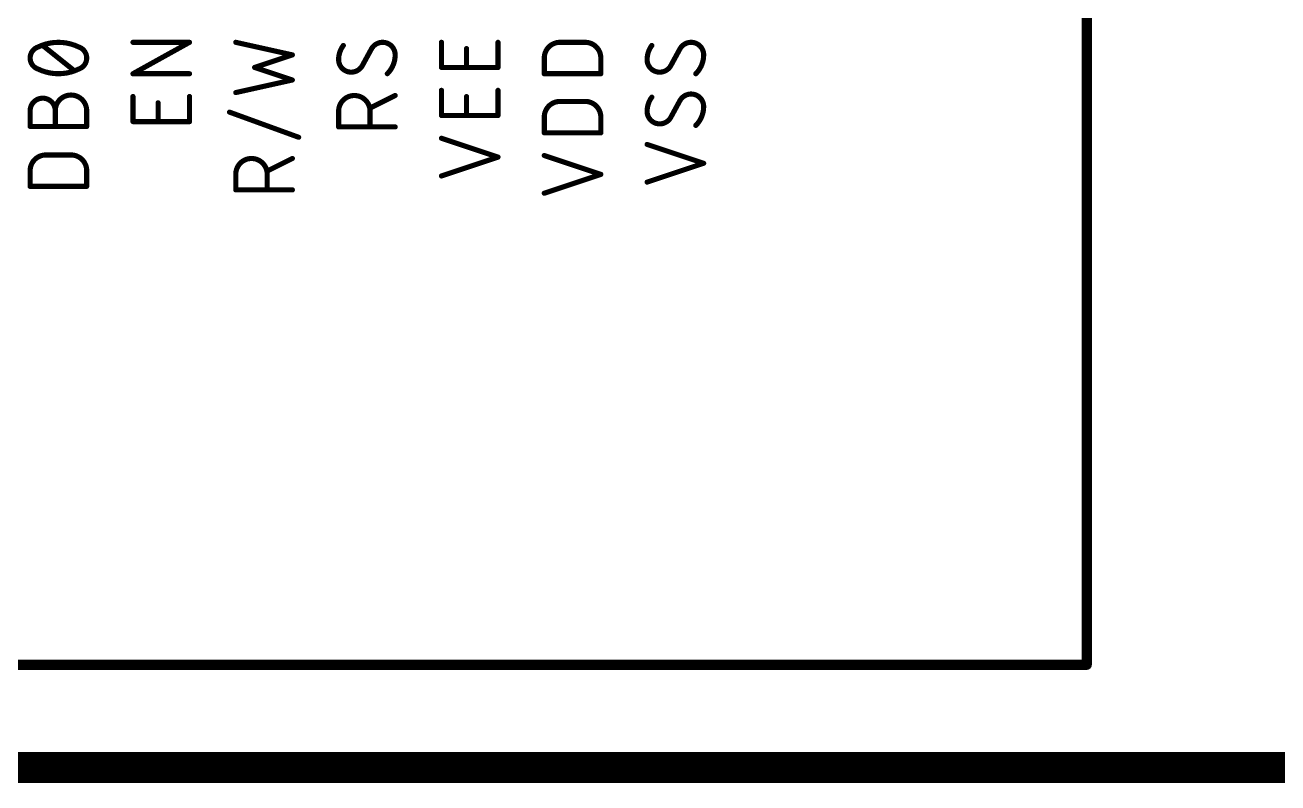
# Model space of a CAD drawing. Extents: x -56 to 205, y -3 to 177.
# Drawn here: x 143.96 to 174.9, y 68.2 to 86.93 of the extents above; entities that cross this region are included whole.
import ezdxf

# ---------------------------------------------------------------- set-up
doc = ezdxf.new("R2010")
doc.units = 0
for name, color, linetype in [('90', 214, 'CONTINUOUS'), ('94', 14, 'CONTINUOUS'), ('95', 250, 'CONTINUOUS')]:
    doc.layers.add(name, color=color, linetype=linetype)

msp = doc.modelspace()

# ---------------------------------------------------------------- linework, layer by layer
at = {"layer": '90', "const_width": 0.762}
msp.add_lwpolyline([(111.76, 68.58), (187.96, 68.58)], dxfattribs=at)
at = {"layer": '94', "const_width": 0.254}
for points in [[(170.18, 88.9), (170.18, 71.12)], [(170.18, 71.12), (111.76, 71.12)]]:
    msp.add_lwpolyline(points, dxfattribs=at)
at = {"layer": '94', "const_width": 0.127}
for points in [[(170.1165, 71.12, 1), (170.2435, 71.12)], [(170.18, 71.0565, 1), (170.18, 71.1835)]]:
    msp.add_lwpolyline(points, format="xyb", dxfattribs=at)
at = {"layer": '95'}
for points, const_width in [([(144.2755, 86.3833, 0.3205), (144.0815, 86.1116)], 0.127), ([(144.78, 86.4997, 0.1139), (144.2755, 86.3833)], 0.127), ([(144.2616, 86.4118, 1), (144.2894, 86.3547)], 0.0635), ([(144.2858, 86.3532, 1), (144.2652, 86.4133)], 0.0635), ([(144.4118, 86.4469, 1), (144.3721, 86.3973)], 0.0635), ([(145.2845, 86.3833, 0.1139), (144.78, 86.4997)], 0.127), ([(144.78, 86.5315, 1), (144.78, 86.468)], 0.0635), ([(144.78, 86.468, 1), (144.78, 86.5314)], 0.0635), ([(145.4785, 86.1116, 0.3205), (145.2845, 86.3833)], 0.127), ([(145.2948, 86.4133, 1), (145.2742, 86.3533)], 0.0635), ([(145.2706, 86.3547, 1), (145.2984, 86.4118)], 0.0635), ([(146.6215, 86.5315, 1), (146.6215, 86.468)], 0.0635), ([(148.0339, 86.4719, 1), (148.0031, 86.5275)], 0.0635), ([(148.0185, 86.468, 1), (148.0185, 86.5315)], 0.0635), ([(149.1684, 86.5307, 1), (149.1546, 86.4687)], 0.0635), ([(151.8179, 86.4221, 0.1623), (151.7015, 86.0728)], 0.127), ([(151.8433, 86.403, 1), (151.7925, 86.4411)], 0.0635), ([(152.7881, 86.4997, 0.2656), (152.5164, 86.3445)], 0.127), ([(152.4891, 86.3606, 1), (152.5438, 86.3284)], 0.0635), ([(152.5443, 86.3293, 1), (152.4885, 86.3597)], 0.0635), ([(153.0985, 86.1893, 0.4142), (152.7881, 86.4997)], 0.127), ([(152.7881, 86.5315, 1), (152.7881, 86.468)], 0.0635), ([(152.7881, 86.468, 1), (152.7881, 86.5314)], 0.0635), ([(154.2732, 86.4997, 1), (154.2098, 86.4997)], 0.0635), ([(154.8941, 86.3445, 1), (154.8306, 86.3445)], 0.0635), ([(155.6702, 86.4997, 1), (155.6068, 86.4997)], 0.0635), ([(157.1696, 86.4997, 0.4142), (156.7815, 86.1116)], 0.127), ([(157.1696, 86.5315, 1), (157.1696, 86.468)], 0.0635), ([(157.1696, 86.468, 1), (157.1696, 86.5315)], 0.0635), ([(158.1785, 86.1116, 0.4142), (157.7904, 86.4997)], 0.127), ([(157.7904, 86.5315, 1), (157.7904, 86.468)], 0.0635), ([(157.7904, 86.468, 1), (157.7904, 86.5315)], 0.0635), ([(159.4379, 86.4221, 0.1623), (159.3215, 86.0728)], 0.127), ([(159.4633, 86.403, 1), (159.4125, 86.4411)], 0.0635), ([(160.4081, 86.4997, 0.2656), (160.1364, 86.3445)], 0.127), ([(160.1091, 86.3606, 1), (160.1638, 86.3284)], 0.0635), ([(160.1643, 86.3293, 1), (160.1085, 86.3597)], 0.0635), ([(160.7185, 86.1893, 0.4142), (160.4081, 86.4997)], 0.127), ([(160.4081, 86.5315, 1), (160.4081, 86.468)], 0.0635), ([(160.4081, 86.468, 1), (160.4081, 86.5314)], 0.0635), ([(144.0815, 86.1116, 0.3205), (144.2755, 85.84)], 0.127), ([(144.1132, 86.1116, 1), (144.0498, 86.1116)], 0.0635), ([(144.0498, 86.1116, 1), (144.1132, 86.1116)], 0.0635), ([(145.2845, 85.84, 0.3205), (145.4785, 86.1116)], 0.127), ([(145.5102, 86.1116, 1), (145.4468, 86.1116)], 0.0635), ([(145.4468, 86.1116, 1), (145.5102, 86.1116)], 0.0635), ([(150.5685, 86.1591, 1), (150.5485, 86.2194)], 0.0635), ([(150.5516, 86.1583, 1), (150.5654, 86.2203)], 0.0635), ([(151.7015, 86.0728, 0.4142), (152.0119, 85.7624)], 0.127), ([(151.7332, 86.0728, 1), (151.6698, 86.0728)], 0.0635), ([(151.6698, 86.0728, 1), (151.7332, 86.0728)], 0.0635), ([(152.9045, 85.7236, 0.2), (153.0985, 86.1893)], 0.127), ([(153.1302, 86.1893, 1), (153.0668, 86.1893)], 0.0635), ([(153.0668, 86.1893, 1), (153.1302, 86.1893)], 0.0635), ([(156.8132, 86.1116, 1), (156.7498, 86.1116)], 0.0635), ([(156.7498, 86.1116, 1), (156.8132, 86.1116)], 0.0635), ([(158.1468, 86.1116, 1), (158.2102, 86.1116)], 0.0635), ([(158.2103, 86.1116, 1), (158.1468, 86.1116)], 0.0635), ([(159.3215, 86.0728, 0.4142), (159.6319, 85.7624)], 0.127), ([(159.3533, 86.0728, 1), (159.2898, 86.0728)], 0.0635), ([(159.2898, 86.0728, 1), (159.3533, 86.0728)], 0.0635), ([(160.5245, 85.7236, 0.2), (160.7185, 86.1893)], 0.127), ([(160.7502, 86.1893, 1), (160.6868, 86.1893)], 0.0635), ([(160.6868, 86.1893, 1), (160.7502, 86.1893)], 0.0635), ([(144.2755, 85.84, 0.1139), (144.78, 85.7236)], 0.127), ([(144.2894, 85.8685, 1), (144.2616, 85.8115)], 0.0635), ([(144.2652, 85.81, 1), (144.2858, 85.87)], 0.0635), ([(144.78, 85.7236, 0.1139), (145.2845, 85.84)], 0.127), ([(144.78, 85.7553, 1), (144.78, 85.6918)], 0.0635), ([(144.78, 85.6918, 1), (144.78, 85.7553)], 0.0635), ([(145.1482, 85.7764, 1), (145.1879, 85.826)], 0.0635), ([(145.2742, 85.87, 1), (145.2948, 85.81)], 0.0635), ([(145.2984, 85.8115, 1), (145.2706, 85.8685)], 0.0635), ([(146.6215, 85.7553, 1), (146.6215, 85.6918)], 0.0635), ([(146.6061, 85.7513, 1), (146.6369, 85.6958)], 0.0635), ([(148.0185, 85.6918, 1), (148.0185, 85.7553)], 0.0635), ([(149.6372, 85.9089, 1), (149.6171, 85.8487)], 0.0635), ([(149.6171, 85.9089, 1), (149.6372, 85.8487)], 0.0635), ([(152.0119, 85.7624, 0.2656), (152.2836, 85.9176)], 0.127), ([(152.0119, 85.7941, 1), (152.0119, 85.7306)], 0.0635), ([(152.0119, 85.7306, 1), (152.0119, 85.7941)], 0.0635), ([(152.2557, 85.9328, 1), (152.3115, 85.9024)], 0.0635), ([(152.3109, 85.9015, 1), (152.2562, 85.9337)], 0.0635), ([(152.8821, 85.7461, 1), (152.9268, 85.701)], 0.0635), ([(154.2415, 85.9106, 1), (154.2415, 85.8471)], 0.0635), ([(154.2098, 85.8788, 1), (154.2732, 85.8788)], 0.0635), ([(154.8306, 85.8788, 1), (154.8941, 85.8788)], 0.0635), ([(155.6068, 85.8788, 1), (155.6702, 85.8788)], 0.0635), ([(155.6385, 85.8471, 1), (155.6385, 85.9106)], 0.0635), ([(156.7815, 85.7553, 1), (156.7815, 85.6918)], 0.0635), ([(156.7498, 85.7236, 1), (156.8132, 85.7236)], 0.0635), ([(158.1468, 85.7236, 1), (158.2103, 85.7236)], 0.0635), ([(158.1785, 85.6918, 1), (158.1785, 85.7553)], 0.0635), ([(159.6319, 85.7624, 0.2656), (159.9036, 85.9176)], 0.127), ([(159.6319, 85.7941, 1), (159.6319, 85.7306)], 0.0635), ([(159.6319, 85.7306, 1), (159.6319, 85.7941)], 0.0635), ([(159.8757, 85.9328, 1), (159.9315, 85.9024)], 0.0635), ([(159.9309, 85.9015, 1), (159.8762, 85.9337)], 0.0635), ([(160.5021, 85.7461, 1), (160.5468, 85.701)], 0.0635), ([(150.5485, 85.5382, 1), (150.5685, 85.5985)], 0.0635), ([(150.5654, 85.5374, 1), (150.5516, 85.5994)], 0.0635), ([(144.7024, 84.8089, 1), (144.0815, 84.8089)], 0.127), ([(145.4785, 84.8089, 1), (144.7024, 84.8089)], 0.127), ([(146.6532, 85.1609, 1), (146.5898, 85.1609)], 0.0635), ([(148.0503, 85.1609, 1), (147.9868, 85.1609)], 0.0635), ([(149.1546, 85.2889, 1), (149.1684, 85.2269)], 0.0635), ([(152.4776, 84.7973, 1), (151.7015, 84.7973)], 0.127), ([(153.1127, 85.157, 1), (153.0843, 85.2138)], 0.0635), ([(154.2732, 85.3134, 1), (154.2098, 85.3134)], 0.0635), ([(154.8941, 85.1581, 1), (154.8306, 85.1581)], 0.0635), ([(155.6702, 85.3134, 1), (155.6068, 85.3134)], 0.0635), ([(159.4379, 85.1445, 0.1623), (159.3215, 84.7952)], 0.127), ([(159.4633, 85.1254, 1), (159.4125, 85.1635)], 0.0635), ([(160.4081, 85.2221, 0.2656), (160.1364, 85.0669)], 0.127), ([(160.1091, 85.083, 1), (160.1638, 85.0508)], 0.0635), ([(160.1643, 85.0517, 1), (160.1085, 85.0821)], 0.0635), ([(160.4081, 85.2539, 1), (160.4081, 85.1904)], 0.0635), ([(160.7185, 84.9117, 0.4142), (160.4081, 85.2221)], 0.127), ([(160.4081, 85.1904, 1), (160.4081, 85.2539)], 0.0635), ([(144.1132, 84.8089, 1), (144.0498, 84.8089)], 0.0635), ([(144.0498, 84.8089, 1), (144.1132, 84.8089)], 0.0635), ([(144.7341, 84.8089, 1), (144.6706, 84.8089)], 0.0635), ([(144.6706, 84.8089, 1), (144.7341, 84.8089)], 0.0635), ([(144.6706, 84.8089, 1), (144.7341, 84.8089)], 0.0635), ([(145.4467, 84.8089, 1), (145.5102, 84.8089)], 0.0635), ([(145.5102, 84.8089, 1), (145.4468, 84.8089)], 0.0635), ([(147.2741, 85.0057, 1), (147.2106, 85.0057)], 0.0635), ([(149.0171, 84.8046, 1), (148.9954, 84.7449)], 0.0635), ([(151.7332, 84.7973, 1), (151.6698, 84.7973)], 0.0635), ([(151.6698, 84.7973, 1), (151.7332, 84.7973)], 0.0635), ([(152.4634, 84.9033, 1), (152.4918, 84.8465)], 0.0635), ([(152.5094, 84.7973, 1), (152.4459, 84.7973)], 0.0635), ([(152.4459, 84.7973, 1), (152.5094, 84.7973)], 0.0635), ([(157.1696, 85.0396, 0.4142), (156.7815, 84.6515)], 0.127), ([(157.1696, 85.0713, 1), (157.1696, 85.0078)], 0.0635), ([(157.1696, 85.0078, 1), (157.1696, 85.0713)], 0.0635), ([(158.1785, 84.6515, 0.4142), (157.7904, 85.0396)], 0.127), ([(157.7904, 85.0713, 1), (157.7904, 85.0078)], 0.0635), ([(157.7904, 85.0078, 1), (157.7904, 85.0713)], 0.0635), ([(159.3215, 84.7952, 0.4142), (159.6319, 84.4848)], 0.127), ([(159.3533, 84.7952, 1), (159.2898, 84.7952)], 0.0635), ([(159.2898, 84.7952, 1), (159.3533, 84.7952)], 0.0635), ([(160.5245, 84.446, 0.2), (160.7185, 84.9117)], 0.127), ([(160.7502, 84.9117, 1), (160.6868, 84.9117)], 0.0635), ([(160.6868, 84.9117, 1), (160.7502, 84.9117)], 0.0635), ([(146.6215, 84.5717, 1), (146.6215, 84.5082)], 0.0635), ([(146.5898, 84.54, 1), (146.6532, 84.54)], 0.0635), ([(147.2106, 84.54, 1), (147.2741, 84.54)], 0.0635), ([(147.9868, 84.54, 1), (148.0503, 84.54)], 0.0635), ([(148.0185, 84.5082, 1), (148.0185, 84.5717)], 0.0635), ([(154.2415, 84.7242, 1), (154.2415, 84.6607)], 0.0635), ([(154.2098, 84.6925, 1), (154.2732, 84.6925)], 0.0635), ([(154.8306, 84.6925, 1), (154.8941, 84.6925)], 0.0635), ([(155.6068, 84.6925, 1), (155.6702, 84.6925)], 0.0635), ([(155.6385, 84.6607, 1), (155.6385, 84.7242)], 0.0635), ([(156.8132, 84.6515, 1), (156.7498, 84.6515)], 0.0635), ([(156.7498, 84.6515, 1), (156.8132, 84.6515)], 0.0635), ([(158.1468, 84.6515, 1), (158.2102, 84.6515)], 0.0635), ([(158.2103, 84.6515, 1), (158.1468, 84.6515)], 0.0635), ([(159.6319, 84.4848, 0.2656), (159.9036, 84.64)], 0.127), ([(159.6319, 84.5165, 1), (159.6319, 84.453)], 0.0635), ([(159.6319, 84.453, 1), (159.6319, 84.5165)], 0.0635), ([(159.8757, 84.6552, 1), (159.9315, 84.6248)], 0.0635), ([(159.9309, 84.6239, 1), (159.8762, 84.6561)], 0.0635), ([(160.5021, 84.4685, 1), (160.5468, 84.4234)], 0.0635), ([(144.0815, 84.4526, 1), (144.0815, 84.3891)], 0.0635), ([(144.0498, 84.4209, 1), (144.1132, 84.4209)], 0.0635), ([(144.6706, 84.4209, 1), (144.7341, 84.4209)], 0.0635), ([(145.4468, 84.4209, 1), (145.5102, 84.4209)], 0.0635), ([(145.4785, 84.3891, 1), (145.4785, 84.4526)], 0.0635), ([(150.7029, 84.124, 1), (150.7246, 84.1837)], 0.0635), ([(151.7015, 84.441, 1), (151.7015, 84.3775)], 0.0635), ([(151.6698, 84.4093, 1), (151.7332, 84.4093)], 0.0635), ([(152.4459, 84.4093, 1), (152.5094, 84.4093)], 0.0635), ([(153.0985, 84.3775, 1), (153.0985, 84.441)], 0.0635), ([(154.2515, 84.1591, 1), (154.2315, 84.0988)], 0.0635), ([(156.7815, 84.2952, 1), (156.7815, 84.2317)], 0.0635), ([(156.7498, 84.2635, 1), (156.8132, 84.2635)], 0.0635), ([(158.1468, 84.2635, 1), (158.2103, 84.2635)], 0.0635), ([(158.1785, 84.2317, 1), (158.1785, 84.2952)], 0.0635), ([(159.3315, 84.0066, 1), (159.3115, 83.9464)], 0.0635), ([(144.4696, 83.7164, 0.4142), (144.0815, 83.3283)], 0.127), ([(144.4696, 83.7481, 1), (144.4696, 83.6846)], 0.0635), ([(144.4696, 83.6846, 1), (144.4696, 83.7481)], 0.0635), ([(145.4785, 83.3283, 0.4142), (145.0904, 83.7164)], 0.127), ([(145.0904, 83.7481, 1), (145.0904, 83.6846)], 0.0635), ([(145.0904, 83.6846, 1), (145.0904, 83.7481)], 0.0635), ([(149.9376, 83.2413, 1), (149.1615, 83.2413)], 0.127), ([(150.5727, 83.6009, 1), (150.5443, 83.6577)], 0.0635), ([(155.6485, 83.6332, 1), (155.6285, 83.6934)], 0.0635), ([(155.6285, 83.6332, 1), (155.6485, 83.6934)], 0.0635), ([(156.7915, 83.7328, 1), (156.7715, 83.6726)], 0.0635), ([(160.7285, 83.4807, 1), (160.7085, 83.5409)], 0.0635), ([(160.7085, 83.4807, 1), (160.7285, 83.5409)], 0.0635), ([(144.1132, 83.3283, 1), (144.0498, 83.3283)], 0.0635), ([(144.0498, 83.3283, 1), (144.1132, 83.3283)], 0.0635), ([(145.5102, 83.3283, 1), (145.4468, 83.3283)], 0.0635), ([(145.4468, 83.3283, 1), (145.5102, 83.3283)], 0.0635), ([(149.1933, 83.2413, 1), (149.1298, 83.2413)], 0.0635), ([(149.1298, 83.2413, 1), (149.1933, 83.2413)], 0.0635), ([(149.9234, 83.3473, 1), (149.9518, 83.2905)], 0.0635), ([(149.9694, 83.2413, 1), (149.9059, 83.2413)], 0.0635), ([(149.9059, 83.2413, 1), (149.9694, 83.2413)], 0.0635), ([(154.2315, 83.2278, 1), (154.2515, 83.1675)], 0.0635), ([(158.1885, 83.2069, 1), (158.1685, 83.2672)], 0.0635), ([(158.1685, 83.2069, 1), (158.1885, 83.2672)], 0.0635), ([(144.0815, 82.972, 1), (144.0815, 82.9085)], 0.0635), ([(144.0498, 82.9403, 1), (144.1132, 82.9403)], 0.0635), ([(145.4468, 82.9403, 1), (145.5102, 82.9403)], 0.0635), ([(145.4785, 82.9085, 1), (145.4785, 82.972)], 0.0635), ([(159.3115, 83.0753, 1), (159.3315, 83.015)], 0.0635), ([(149.1615, 82.885, 1), (149.1615, 82.8215)], 0.0635), ([(149.1298, 82.8532, 1), (149.1933, 82.8532)], 0.0635), ([(149.9059, 82.8532, 1), (149.9694, 82.8532)], 0.0635), ([(150.5585, 82.8215, 1), (150.5585, 82.885)], 0.0635), ([(156.7715, 82.8015, 1), (156.7915, 82.7413)], 0.0635)]:
    msp.add_lwpolyline(points, format="xyb", dxfattribs=dict(at, const_width=const_width))
at = {"layer": '95', "const_width": 0.127}
for points in [[(145.1681, 85.8012), (144.3919, 86.4221)], [(146.6215, 85.7236), (148.0185, 86.4997)], [(148.0185, 86.4997), (146.6215, 86.4997)], [(150.5585, 86.1893), (149.1615, 86.4997)], [(152.5164, 86.3445), (152.2836, 85.9176)], [(154.2415, 85.8788), (154.2415, 86.4997)], [(154.8624, 85.8788), (154.8624, 86.3445)], [(155.6385, 86.4997), (155.6385, 85.8788)], [(157.1696, 86.4997), (157.7904, 86.4997)], [(160.1364, 86.3445), (159.9036, 85.9176)], [(149.6272, 85.8788), (150.5585, 86.1893)], [(156.7815, 85.7236), (156.7815, 86.1116)], [(158.1785, 86.1116), (158.1785, 85.7236)], [(148.0185, 85.7236), (146.6215, 85.7236)], [(150.5585, 85.5684), (149.6272, 85.8788)], [(155.6385, 85.8788), (154.2415, 85.8788)], [(158.1785, 85.7236), (156.7815, 85.7236)], [(149.1615, 85.2579), (150.5585, 85.5684)], [(146.6215, 84.54), (146.6215, 85.1609)], [(148.0185, 85.1609), (148.0185, 84.54)], [(153.0985, 85.1854), (152.4776, 84.8749)], [(154.2415, 84.6925), (154.2415, 85.3134)], [(154.8624, 84.6925), (154.8624, 85.1581)], [(155.6385, 85.3134), (155.6385, 84.6925)], [(160.1364, 85.0669), (159.9036, 84.64)], [(144.0815, 84.4209), (144.0815, 84.8089)], [(144.7024, 84.4209), (144.7024, 84.8089)], [(145.4785, 84.8089), (145.4785, 84.4209)], [(147.2424, 84.54), (147.2424, 85.0057)], [(150.7137, 84.1539), (149.0063, 84.7748)], [(151.7015, 84.4093), (151.7015, 84.7973)], [(152.4776, 84.7973), (152.4776, 84.4093)], [(157.1696, 85.0396), (157.7904, 85.0396)], [(148.0185, 84.54), (146.6215, 84.54)], [(155.6385, 84.6925), (154.2415, 84.6925)], [(156.7815, 84.2635), (156.7815, 84.6515)], [(158.1785, 84.6515), (158.1785, 84.2635)], [(145.4785, 84.4209), (144.0815, 84.4209)], [(153.0985, 84.4093), (151.7015, 84.4093)], [(155.6385, 83.6633), (154.2415, 84.129)], [(158.1785, 84.2635), (156.7815, 84.2635)], [(160.7185, 83.5108), (159.3215, 83.9765)], [(144.4696, 83.7164), (145.0904, 83.7164)], [(150.5585, 83.6293), (149.9376, 83.3189)], [(154.2415, 83.1976), (155.6385, 83.6633)], [(158.1785, 83.2371), (156.7815, 83.7027)], [(159.3215, 83.0452), (160.7185, 83.5108)], [(144.0815, 82.9403), (144.0815, 83.3283)], [(145.4785, 83.3283), (145.4785, 82.9403)], [(149.1615, 82.8532), (149.1615, 83.2413)], [(149.9376, 83.2413), (149.9376, 82.8532)], [(156.7815, 82.7714), (158.1785, 83.2371)], [(145.4785, 82.9403), (144.0815, 82.9403)], [(150.5585, 82.8532), (149.1615, 82.8532)]]:
    msp.add_lwpolyline(points, dxfattribs=at)

doc.saveas('drawing.dxf')
